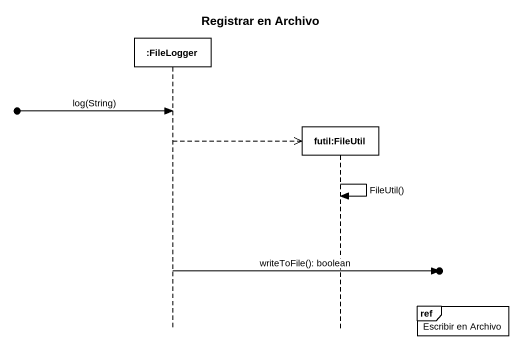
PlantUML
@startuml
title Registrar en Archivo
hide footbox
participant ":FileLogger" as FileLogger
participant "futil:FileUtil" as futil_FileUtil

[o-> FileLogger : log(String)
FileLogger -->> futil_FileUtil **
futil_FileUtil -> futil_FileUtil : FileUtil()
FileLogger ->o] : writeToFile(): boolean
ref over futil_FileUtil : Escribir en Archivo
@enduml
